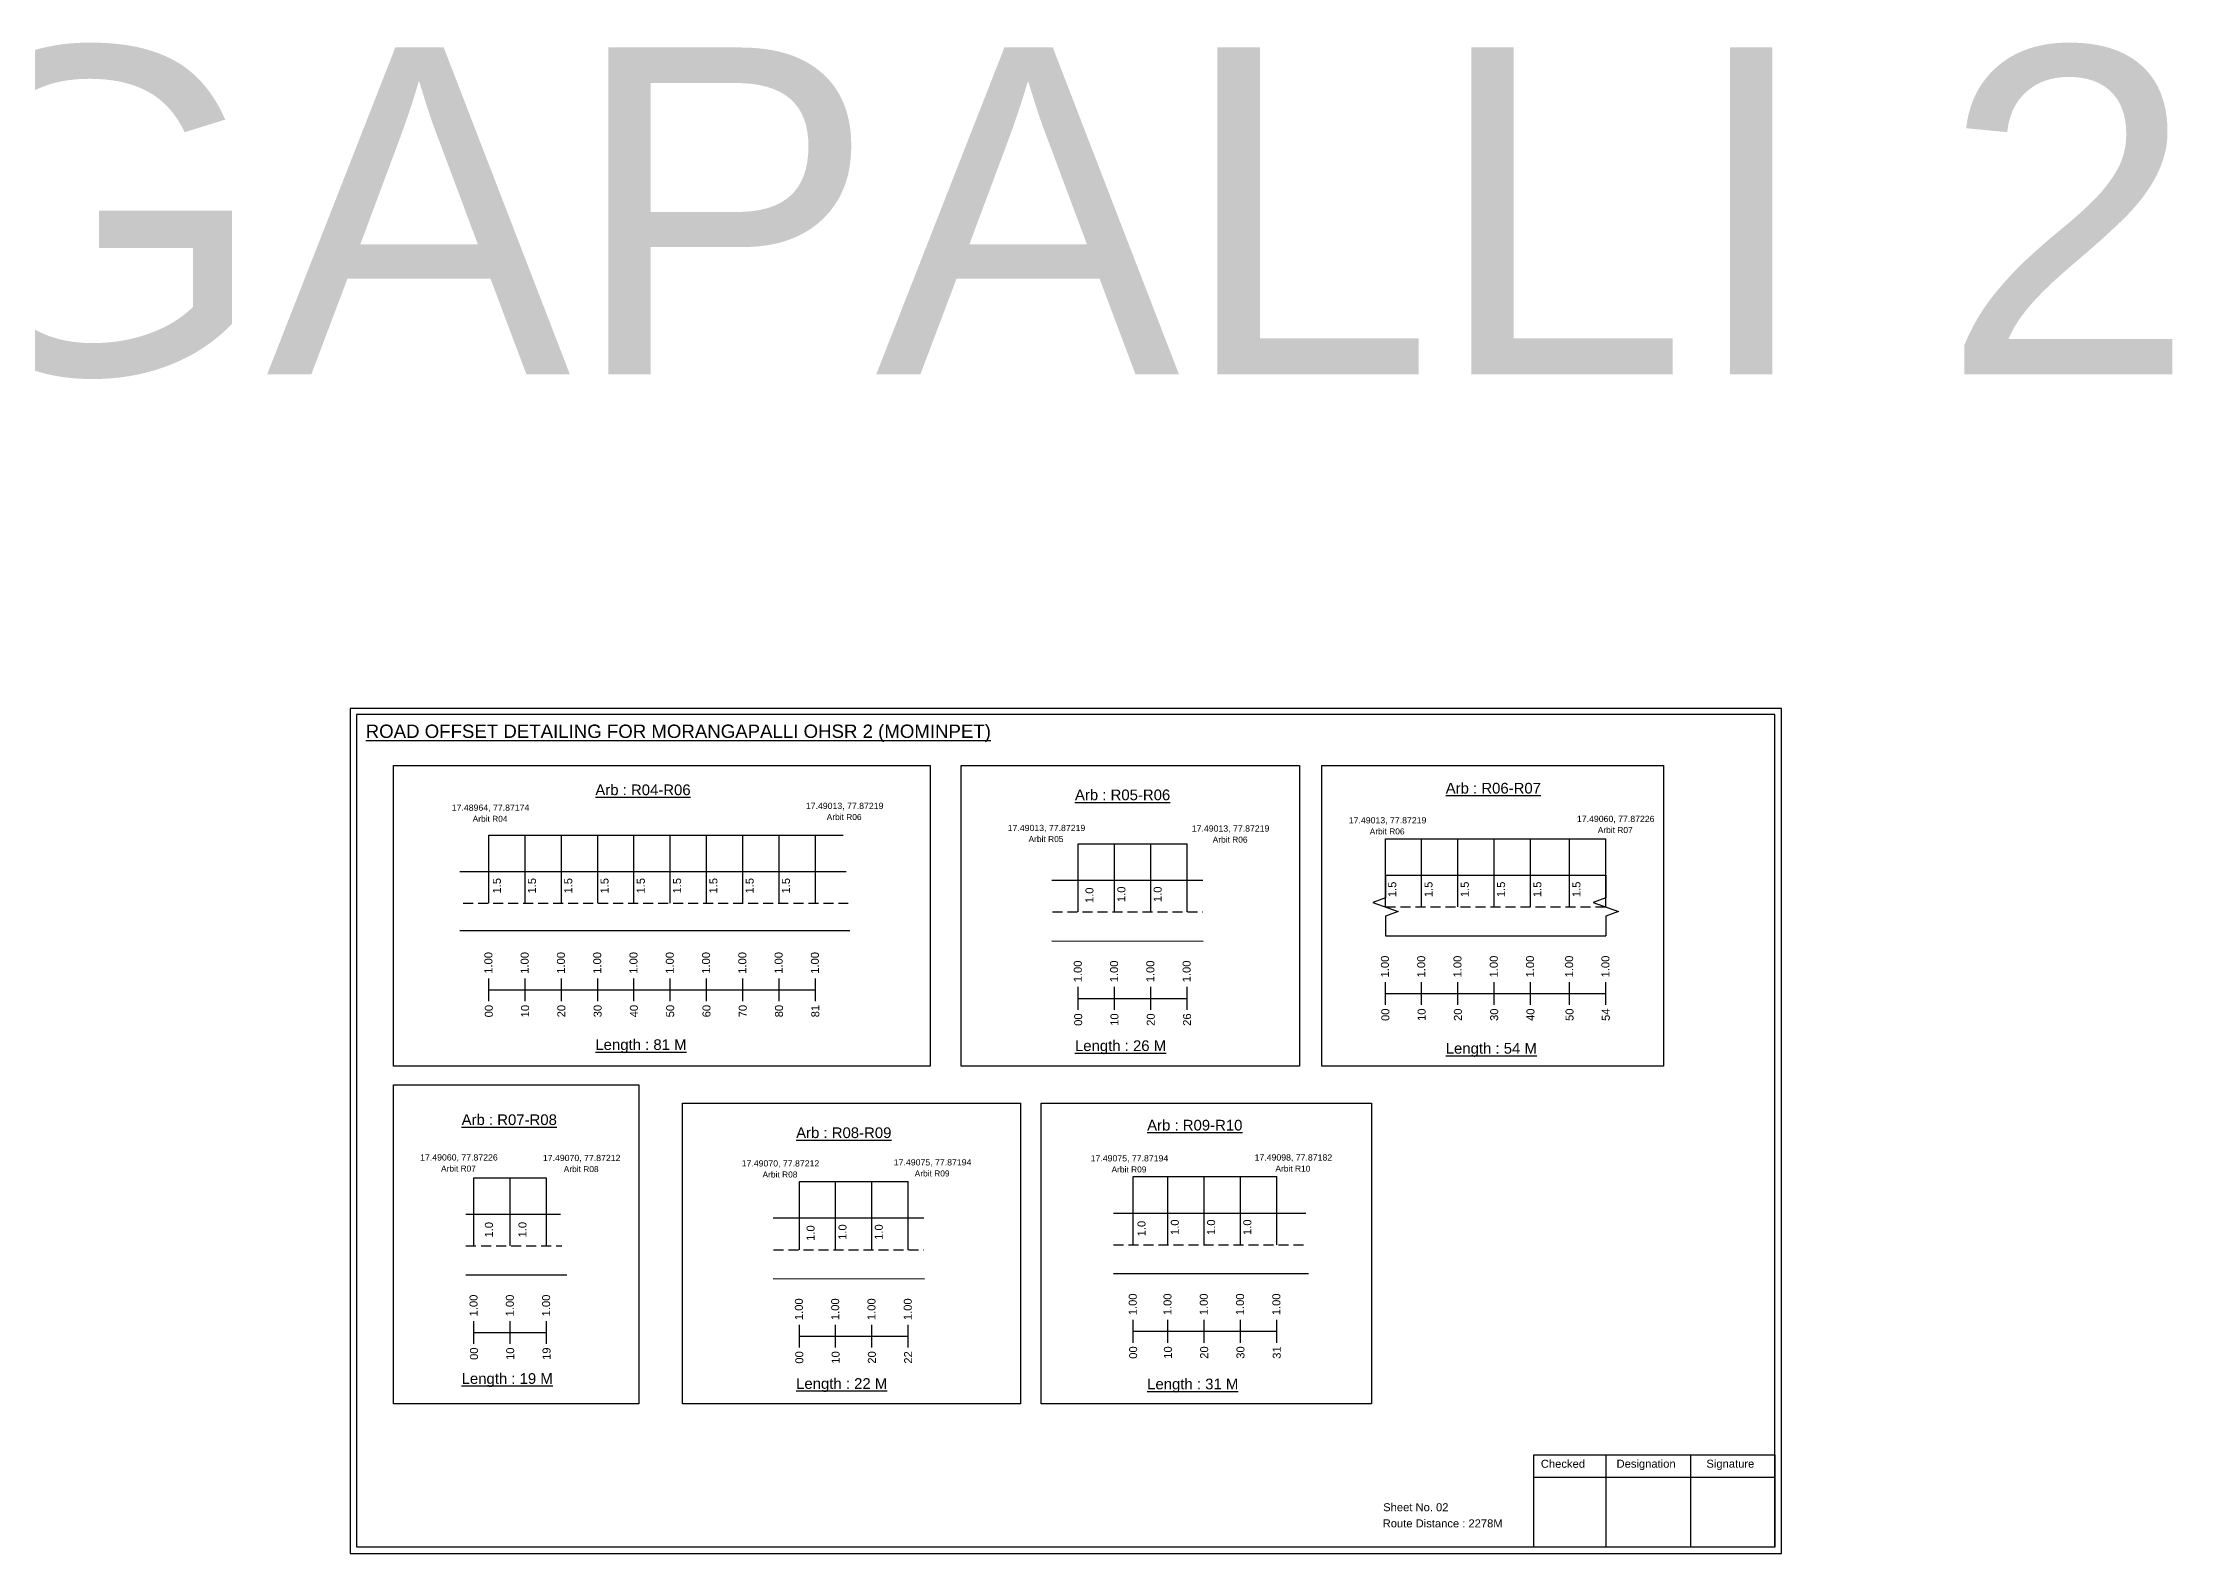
# Model space of a CAD drawing. Header units: inches. Extents: x 2380 to 8136, y 269 to 3641.
# Drawn here: x 3530 to 4329, y 269 to 836 of the extents above; entities that cross this region are included whole.
import ezdxf

# ---------------------------------------------------------------- set-up
doc = ezdxf.new("R2010")
doc.units = ezdxf.units.IN
doc.header["$MEASUREMENT"] = 0
doc.linetypes.add('DASHED2', pattern=[0.375, 0.25, -0.125])
doc.layers.add('PDF_Geometry', color=7, linetype='Continuous')
doc.layers.add('PDF_Text', color=5, linetype='Continuous')
doc.styles.add('PDF Arial', font='arial.ttf')
doc.styles.get("Standard").update_dxf_attribs({"font": 'arial.ttf'})

msp = doc.modelspace()

# ---------------------------------------------------------------- linework, layer by layer
at = {"color": 5}
for p, q in [((3697.54, 538.49), (3830.32, 538.49)), ((3918.49, 535.3), (3959.29, 535.3)), ((4033.63, 537.13), (4116.29, 537.13)), ((3691.98, 410.08), (3719.18, 410.08)), ((3813.95, 408.68), (3854.75, 408.68)), ((3939.09, 410.51), (3992.92, 410.51))]:
    msp.add_line(p, q, dxfattribs=at)
for p, q in [((3697.54, 512.96), (3697.54, 538.49)), ((3711.14, 512.96), (3711.14, 538.49)), ((3724.74, 512.96), (3724.74, 538.49)), ((3738.34, 512.96), (3738.34, 538.49)), ((3751.94, 512.96), (3751.94, 538.49)), ((3765.54, 512.96), (3765.54, 538.49)), ((3779.14, 512.96), (3779.14, 538.49)), ((3792.74, 512.96), (3792.74, 538.49)), ((3806.34, 512.96), (3806.34, 538.49)), ((3819.94, 512.96), (3819.94, 538.49)), ((3918.49, 509.76), (3918.49, 535.3)), ((3932.09, 509.76), (3932.09, 535.3)), ((3945.69, 509.76), (3945.69, 535.3)), ((3959.29, 509.76), (3959.29, 535.3)), ((4033.63, 511.6), (4033.63, 537.13)), ((4047.23, 511.6), (4047.23, 537.13)), ((4060.83, 511.6), (4060.83, 537.13)), ((4074.43, 511.6), (4074.43, 537.13)), ((4088.03, 511.6), (4088.03, 537.13)), ((4102.69, 511.6), (4102.69, 537.14)), ((4116.29, 511.6), (4116.29, 537.14)), ((3686.67, 524.84), (3831.45, 524.84)), ((3908.65, 521.65), (3965.14, 521.65)), ((4033.63, 523.48), (4116.29, 523.48)), ((3832.86, 502.65), (3686.67, 502.65)), ((3908.65, 498.96), (3965.36, 498.83)), ((4033.63, 500.8), (4116.29, 500.8)), ((3691.98, 384.54), (3691.98, 410.08)), ((3705.58, 384.54), (3705.58, 410.08)), ((3719.18, 384.54), (3719.18, 410.08)), ((3813.95, 383.14), (3813.95, 408.68)), ((3827.55, 383.14), (3827.55, 408.68)), ((3841.15, 383.14), (3841.15, 408.68)), ((3854.75, 383.14), (3854.75, 408.68)), ((3939.09, 384.98), (3939.09, 410.51)), ((3952.12, 384.98), (3952.12, 410.51)), ((3965.72, 384.98), (3965.72, 410.51)), ((3979.32, 384.98), (3979.32, 410.51)), ((3992.92, 384.98), (3992.92, 410.51)), ((3688.98, 396.43), (3724.4, 396.43)), ((3804.12, 395.03), (3860.6, 395.03)), ((3931.74, 396.86), (4003.78, 396.86)), ((3688.98, 373.74), (3726.8, 373.74)), ((3804.12, 372.34), (3860.82, 372.21)), ((3931.74, 374.18), (4004.78, 374.18))]:
    msp.add_line(p, q)
at = {"linetype": 'DASHED2', "ltscale": 15}
for p, q in [((3687.94, 512.96), (3832.3, 512.96)), ((4033.63, 511.6), (4116.29, 511.6)), ((3908.8, 509.76), (3965.14, 509.76)), ((3688.98, 384.54), (3724.89, 384.54)), ((3931.74, 384.98), (4004.28, 384.98)), ((3804.26, 383.14), (3860.6, 383.14))]:
    msp.add_line(p, q, dxfattribs=at)
at = {"color": 217, "true_color": 0x93278f}
for p, q in [((3697.54, 476.26), (3697.54, 484.81)), ((3697.54, 480.53), (3819.94, 480.55)), ((3711.14, 476.26), (3711.14, 484.81)), ((3724.74, 476.26), (3724.74, 484.81)), ((3738.34, 476.26), (3738.34, 484.81)), ((3751.94, 476.26), (3751.94, 484.81)), ((3765.54, 476.26), (3765.54, 484.81)), ((3779.14, 476.26), (3779.14, 484.81)), ((3792.74, 476.26), (3792.74, 484.81)), ((3806.34, 476.26), (3806.34, 484.81)), ((3819.94, 476.26), (3819.94, 484.81)), ((3918.49, 473.06), (3918.49, 481.62)), ((3932.09, 473.06), (3932.09, 481.62)), ((3945.69, 473.06), (3945.69, 481.62)), ((3959.29, 473.06), (3959.29, 481.62)), ((4033.63, 474.9), (4033.63, 483.46)), ((4033.63, 479.17), (4116.29, 479.18)), ((4047.23, 474.9), (4047.23, 483.46)), ((4060.83, 474.9), (4060.83, 483.46)), ((4074.43, 474.9), (4074.43, 483.46)), ((4088.03, 474.9), (4088.03, 483.46)), ((4102.69, 474.9), (4102.69, 483.46)), ((4116.29, 474.9), (4116.29, 483.46)), ((3918.49, 477.33), (3959.29, 477.34)), ((3691.98, 347.85), (3691.98, 356.4)), ((3691.98, 352.11), (3719.18, 352.12)), ((3705.58, 347.85), (3705.58, 356.4)), ((3719.18, 347.85), (3719.18, 356.4)), ((3813.95, 346.44), (3813.95, 355)), ((3827.55, 346.44), (3827.55, 355)), ((3841.15, 346.44), (3841.15, 355)), ((3854.75, 346.44), (3854.75, 355)), ((3939.09, 348.28), (3939.09, 356.84)), ((3939.09, 352.55), (3992.92, 352.56)), ((3952.12, 348.28), (3952.12, 356.84)), ((3965.72, 348.28), (3965.72, 356.84)), ((3979.32, 348.28), (3979.32, 356.84)), ((3992.92, 348.28), (3992.92, 356.84)), ((3813.95, 350.71), (3854.75, 350.72))]:
    msp.add_line(p, q, dxfattribs=at)
for points in [[(3661.77, 564.62), (3863.01, 564.62), (3863.01, 451.94), (3661.77, 451.94)], [(3874.63, 564.62), (4001.38, 564.62), (4001.38, 451.94), (3874.63, 451.94)], [(4009.77, 564.62), (4137.86, 564.62), (4137.86, 451.94), (4009.77, 451.94)], [(3661.77, 444.92), (3753.71, 444.92), (3753.71, 325.32), (3661.77, 325.32)], [(3770.09, 438), (3896.84, 438), (3896.84, 325.32), (3770.09, 325.32)], [(3904.63, 438), (4028.43, 438), (4028.43, 325.32), (3904.63, 325.32)]]:
    msp.add_lwpolyline(points, close=True)
at = {"linetype": 'Continuous'}
for points in [[(4033.63, 523.48), (4033.63, 515.05), (4028.89, 513.32), (4038.38, 509.87), (4033.63, 508.15), (4033.63, 500.8)], [(4116.29, 523.48), (4116.29, 515.05), (4111.54, 513.32), (4121.03, 509.87), (4116.29, 508.15), (4116.29, 500.8)]]:
    msp.add_lwpolyline(points, dxfattribs=at)
at = {"layer": 'PDF_Geometry'}
for points in [[(3645.61, 586.02), (3645.61, 269.31), (4182.08, 269.31), (4182.08, 586.02)], [(3647.93, 583.69), (3647.93, 271.73), (4179.66, 271.73), (4179.66, 583.69)]]:
    msp.add_lwpolyline(points, close=True, dxfattribs=at)
at = {"layer": 'PDF_Geometry', "color": 242, "true_color": 0xcc1f26}
msp.add_lwpolyline([(4179.66, 271.63), (4089.32, 271.63), (4089.32, 306.24), (4179.66, 306.24)], close=True, dxfattribs=at)
for points in [[(4116.3, 306.24), (4116.3, 271.63)], [(4148.03, 306.24), (4148.03, 271.63)], [(4089.32, 297.87), (4179.66, 297.87)]]:
    msp.add_lwpolyline(points, dxfattribs=at)

# ---------------------------------------------------------------- texts
for s, height, p in [('MORANGAPALLI 2', 122.5352, (2843.88, 711.2)), ('Sheet No. 02', 3, (4032.82, 285.11)), ('Route Distance : 2278M', 3, (4032.63, 279.06))]:
    msp.add_text(s, height=height).set_placement(p)
at = {"color": 242, "true_color": 0xcd2027}
for s, height, p in [('%%UROAD OFFSET DETAILING FOR MORANGAPALLI OHSR 2 (MOMINPET)', 5, (3651.38, 574.95)), ('%%UArb : R04-R06', 4, (3737.48, 553.5)), ('%%UArb : R05-R06', 4, (3917.27, 551.6)), ('%%UArb : R06-R07', 4, (4056.25, 554.11)), ('%%ULength : 81 M', 4, (3737.48, 458)), ('%%ULength : 26 M', 4, (3917.27, 457.6)), ('%%ULength : 54 M', 4, (4056.25, 456.61)), ('%%UArb : R07-R08', 4, (3687.34, 429.86)), ('%%UArb : R09-R10', 4, (3944.33, 427.81)), ('%%UArb : R08-R09', 4, (3812.74, 424.98)), ('%%ULength : 19 M', 4, (3687.34, 332.86)), ('%%ULength : 22 M', 4, (3812.74, 330.98)), ('%%ULength : 31 M', 4, (3944.33, 330.81))]:
    msp.add_text(s, height=height, dxfattribs=at).set_placement(p)
at = {"color": 5}
for s, height, p in [('17.48964, 77.87174', 2.34, (3683.65, 547.64)), ('Arbit R04', 2.246, (3691.47, 543.51)), ('17.49013, 77.87219', 2.34, (3816.38, 548.3)), ('Arbit R06', 2.246, (3824.2, 544.17)), ('17.49013, 77.87219', 2.34, (4019.93, 542.91)), ('17.49060, 77.87226', 2.34, (4105.44, 543.43)), ('17.49013, 77.87219', 2.34, (3892.05, 540.03)), ('Arbit R05', 2.246, (3899.87, 535.91)), ('17.49013, 77.87219', 2.34, (3961.07, 539.84)), ('Arbit R06', 2.246, (3968.89, 535.71)), ('Arbit R06', 2.246, (4027.75, 538.79)), ('Arbit R07', 2.246, (4113.26, 539.3)), ('17.49060, 77.87226', 2.34, (3671.8, 416.56)), ('17.49070, 77.87212', 2.34, (3717.8, 416.35)), ('17.49070, 77.87212', 2.34, (3792.33, 414.32)), ('17.49075, 77.87194', 2.34, (3849.36, 414.71)), ('17.49075, 77.87194', 2.34, (3923.16, 416.22)), ('17.49098, 77.87182', 2.34, (3984.6, 416.54)), ('Arbit R07', 2.246, (3679.62, 412.43)), ('Arbit R08', 2.246, (3725.62, 412.22)), ('Arbit R08', 2.246, (3800.15, 410.2)), ('Arbit R09', 2.246, (3857.18, 410.59)), ('Arbit R09', 2.246, (3930.98, 412.09)), ('Arbit R10', 2.246, (3992.42, 412.41))]:
    msp.add_text(s, height=height, dxfattribs=at).set_placement(p)
for s, p in [('1.5', (3702.05, 516.63)), ('1.5', (3715.21, 516.63)), ('1.5', (3728.81, 516.63)), ('1.5', (3742.41, 516.63)), ('1.5', (3756.01, 516.63)), ('1.5', (3769.61, 516.63)), ('1.5', (3783.21, 516.63)), ('1.5', (3796.81, 516.63)), ('1.5', (3810.41, 516.63)), ('1.0', (3936.16, 513.44)), ('1.0', (3949.76, 513.44)), ('1.5', (4037.7, 515.27)), ('1.5', (4051.3, 515.27)), ('1.5', (4064.9, 515.27)), ('1.5', (4078.5, 515.27)), ('1.5', (4092.1, 515.27)), ('1.5', (4106.75, 515.28)), ('1.0', (3924.2, 513.07)), ('1.0', (3699.06, 387.69)), ('1.0', (3711.65, 387.72)), ('1.0', (3819.66, 386.45)), ('1.0', (3831.62, 386.82)), ('1.0', (3845.22, 386.82)), ('1.0', (3943.72, 388.15)), ('1.0', (3956.19, 388.65)), ('1.0', (3969.79, 388.65)), ('1.0', (3983.39, 388.65))]:
    msp.add_text(s, height=3, rotation=90).set_placement(p)
at = {"color": 217, "true_color": 0x93278f}
for s, p in [('1.00', (3698.87, 486.55)), ('1.00', (3712.47, 486.55)), ('1.00', (3726.07, 486.55)), ('1.00', (3739.67, 486.55)), ('1.00', (3753.27, 486.55)), ('1.00', (3766.87, 486.55)), ('1.00', (3780.47, 486.55)), ('1.00', (3794.07, 486.55)), ('1.00', (3807.67, 486.55)), ('1.00', (3821.27, 486.55)), ('1.00', (3919.82, 483.36)), ('1.00', (3933.42, 483.36)), ('1.00', (3947.02, 483.36)), ('1.00', (3960.62, 483.36)), ('1.00', (4034.96, 485.19)), ('1.00', (4048.56, 485.19)), ('1.00', (4062.16, 485.19)), ('1.00', (4075.76, 485.19)), ('1.00', (4089.36, 485.19)), ('1.00', (4104.01, 485.2)), ('1.00', (4117.61, 485.2)), ('00', (3699.02, 470.23)), ('10', (3712.62, 470.23)), ('20', (3726.22, 470.23)), ('30', (3739.82, 470.23)), ('40', (3753.42, 470.23)), ('50', (3767.02, 470.23)), ('60', (3780.62, 470.23)), ('70', (3794.22, 470.23)), ('80', (3807.82, 470.23)), ('81', (3821.42, 470.23)), ('00', (3919.97, 467.04)), ('10', (3933.57, 467.04)), ('20', (3947.17, 467.04)), ('26', (3960.77, 467.04)), ('00', (4035.11, 468.87)), ('10', (4048.71, 468.87)), ('20', (4062.31, 468.87)), ('30', (4075.91, 468.87)), ('40', (4089.51, 468.87)), ('50', (4104.16, 468.88)), ('54', (4117.76, 468.88)), ('1.00', (3693.31, 358.14)), ('1.00', (3706.91, 358.14)), ('1.00', (3720.51, 358.14)), ('1.00', (3815.28, 356.74)), ('1.00', (3828.88, 356.74)), ('1.00', (3842.48, 356.74)), ('1.00', (3856.08, 356.74)), ('1.00', (3940.42, 358.57)), ('1.00', (3953.45, 358.57)), ('1.00', (3967.05, 358.57)), ('1.00', (3980.65, 358.57)), ('1.00', (3994.25, 358.57)), ('00', (3693.46, 341.82)), ('10', (3707.06, 341.82)), ('19', (3720.66, 341.82)), ('00', (3815.43, 340.42)), ('10', (3829.03, 340.42)), ('20', (3842.63, 340.42)), ('22', (3856.23, 340.42)), ('00', (3940.57, 342.25)), ('10', (3953.6, 342.25)), ('20', (3967.2, 342.25)), ('30', (3980.8, 342.25)), ('31', (3994.4, 342.25))]:
    msp.add_text(s, height=3, rotation=90, dxfattribs=at).set_placement(p)
at = {"layer": 'PDF_Text', "color": 7, "attachment_point": 7, "style": 'PDF Arial'}
for s, insert, char_height in [('Checked', (4091.92, 301.36), 3.001), ('Designation', (4120.3, 300.52), 3.0006), ('Signature', (4153.98, 300.52), 3.001)]:
    msp.add_mtext(s, dxfattribs=dict(at, insert=insert, char_height=char_height))

doc.saveas('drawing.dxf')
